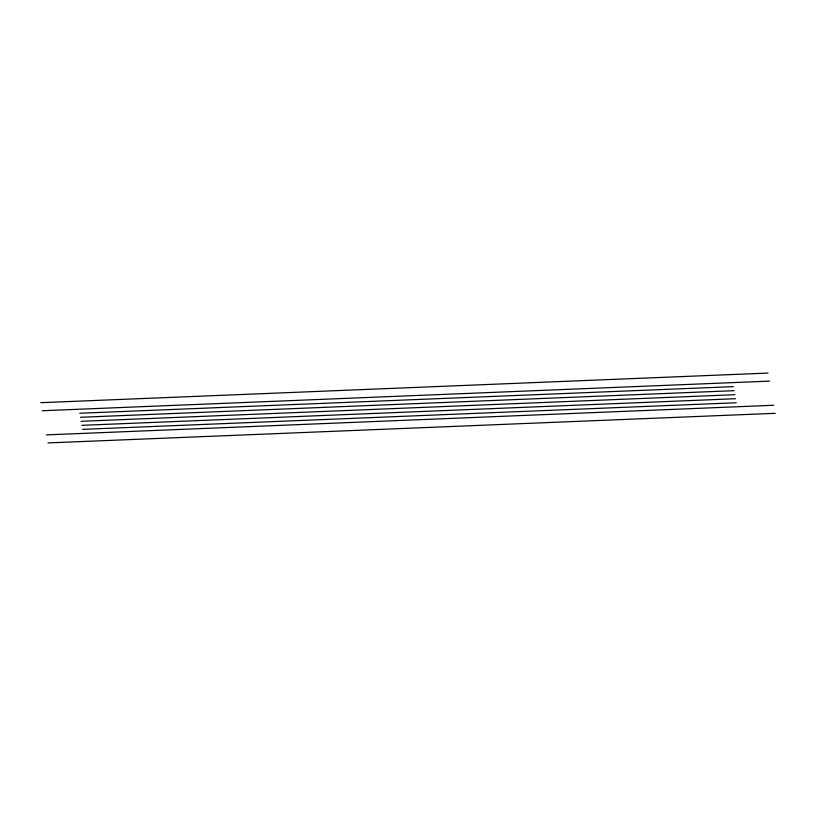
<?xml version="1.0" encoding="UTF-8"?>
<svg xmlns="http://www.w3.org/2000/svg" width="816" height="816" viewBox="0 0 816 816"><rect width="100%" height="100%" fill="white"/><g stroke="black" fill="none" stroke-linecap="round" stroke-linejoin="round"><path stroke-width="1.22" d="M40.8 402.686L768.08 373.075M42.228 410.734L769.498 381.123M79.754 413.253L733.4 386.641M80.468 417.282L734.104 390.67M81.182 421.301L734.818 394.699M81.896 425.33L735.532 398.718M82.6 429.359L736.246 402.747M46.502 434.877L773.772 405.266M47.92 442.925L775.2 413.314"/></g></svg>
